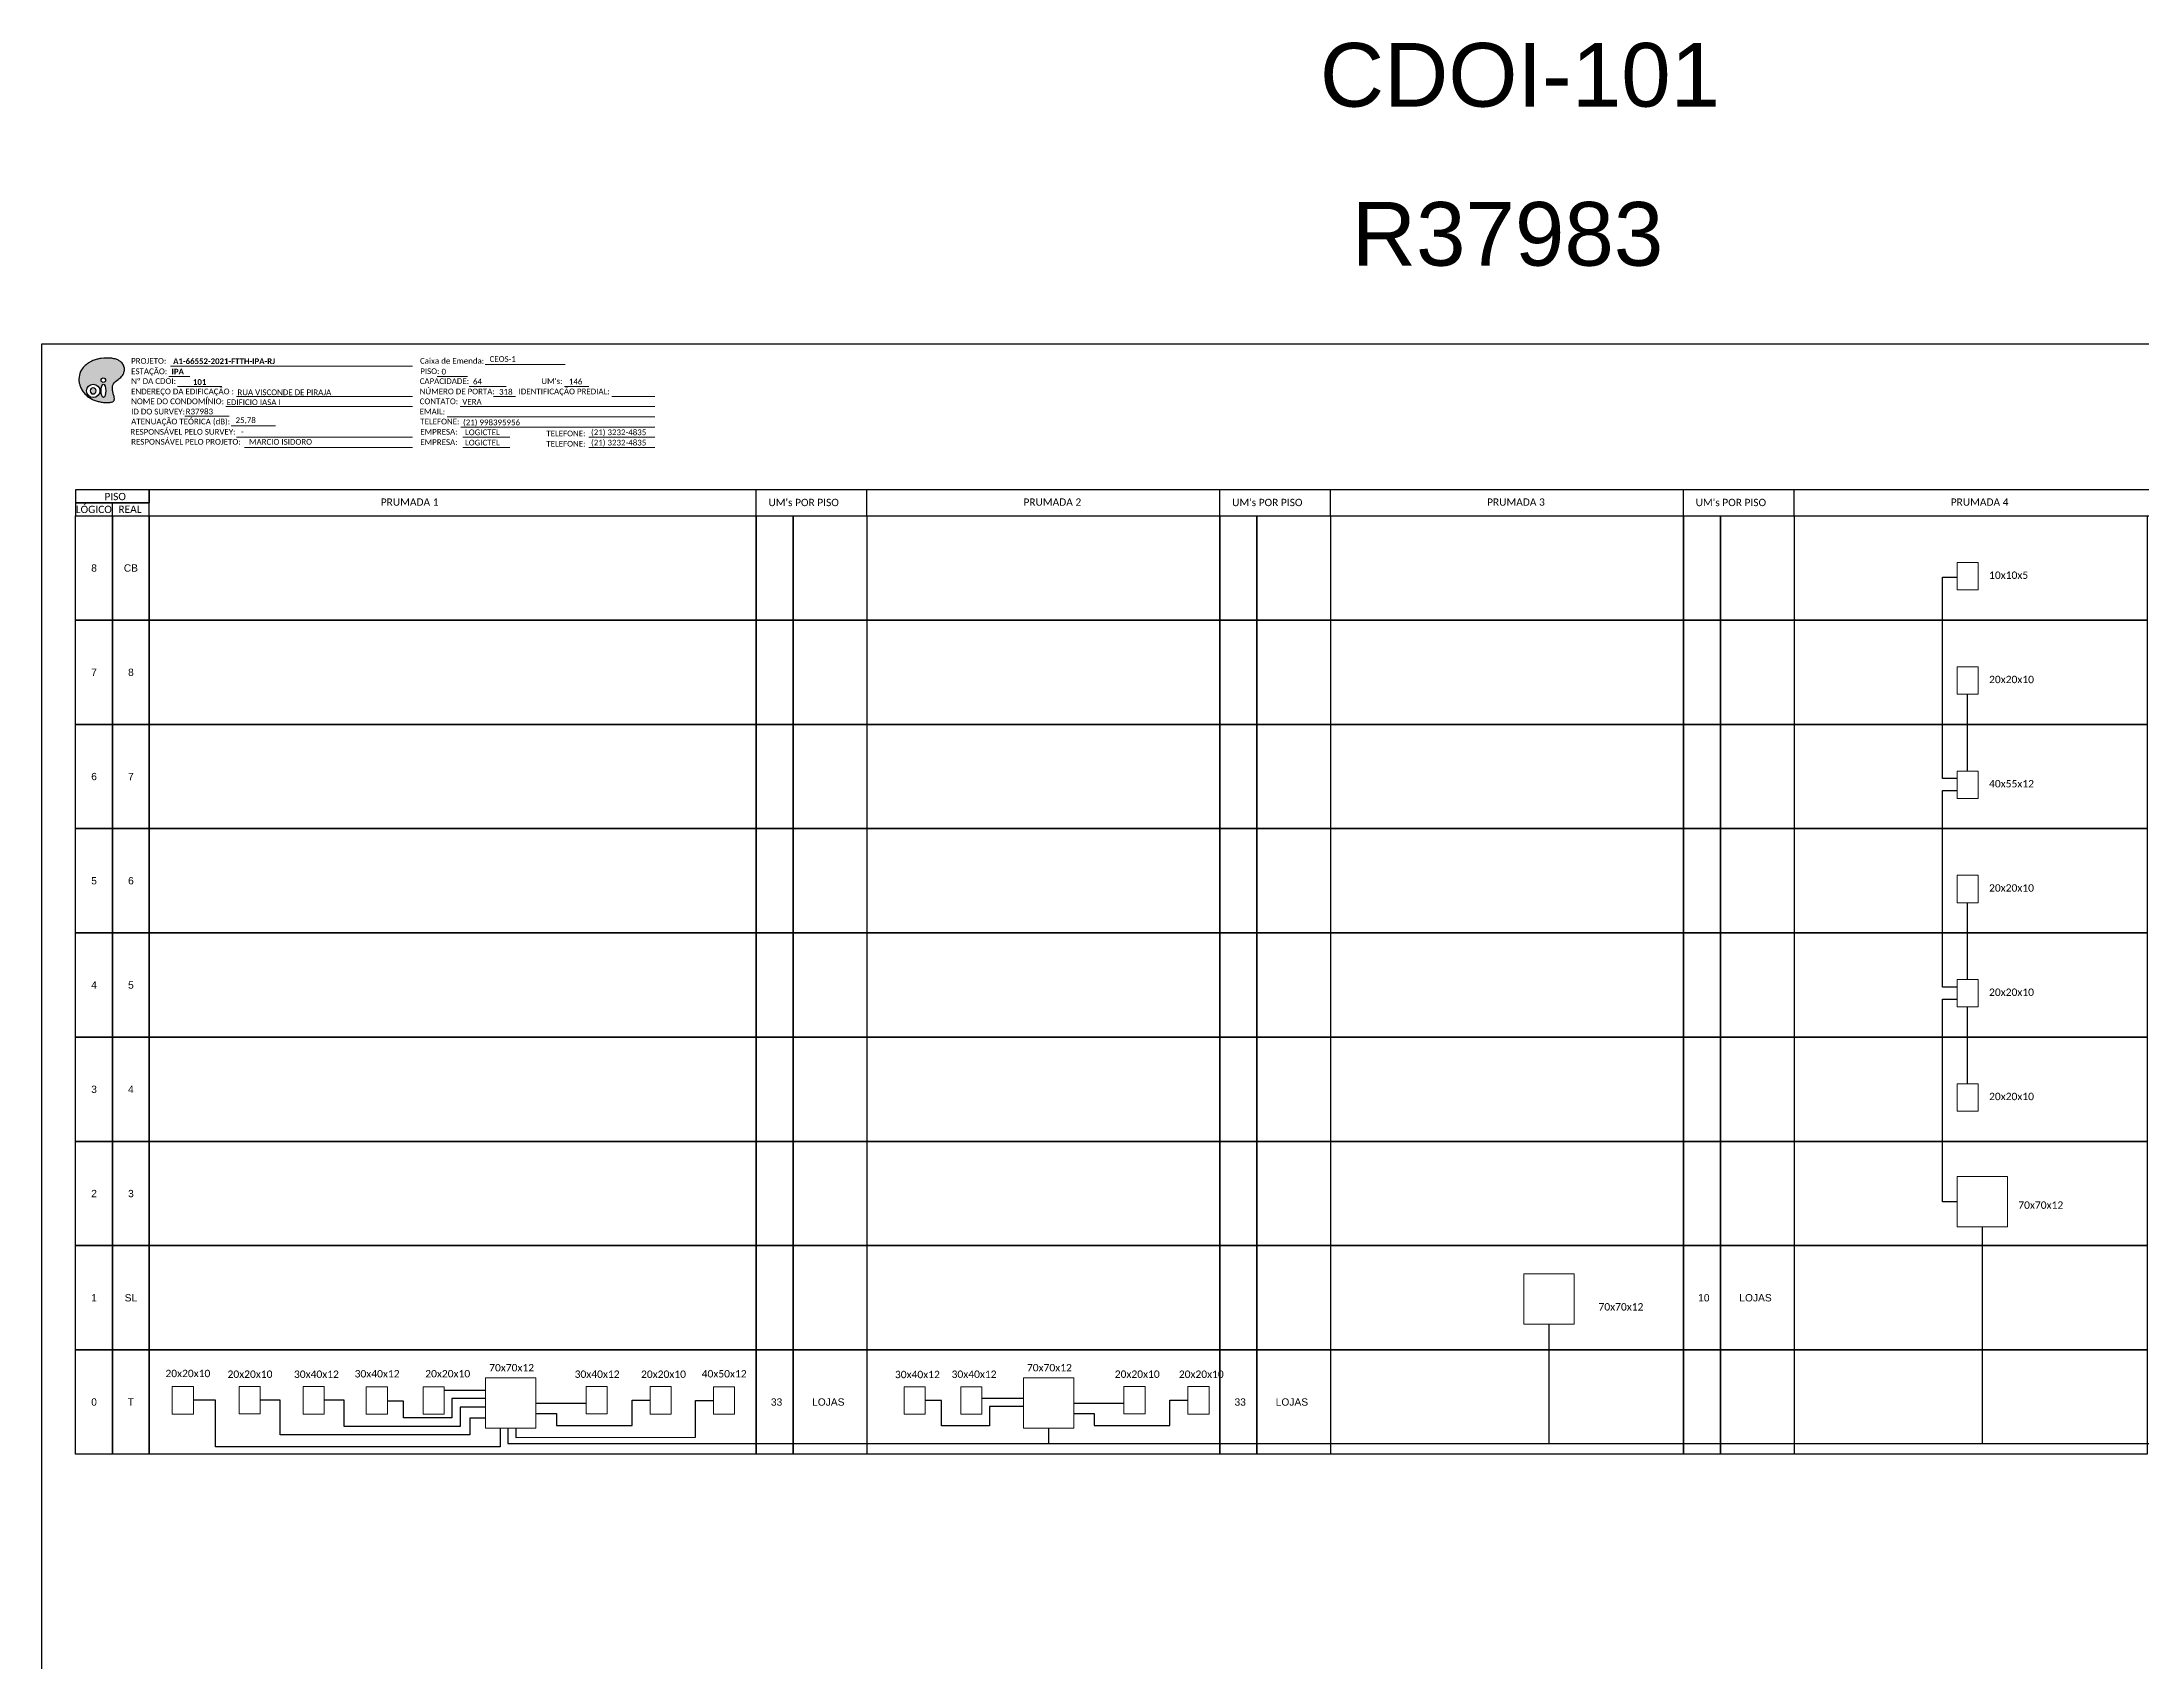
# Model space of a CAD drawing. Header units: millimetres. Extents: x 2752 to 3823, y -3651 to -2634.
# Drawn here: x 2752 to 3412, y -3142 to -2634 of the extents above; entities that cross this region are included whole.
import ezdxf
from ezdxf.enums import TextEntityAlignment as Align

# ---------------------------------------------------------------- set-up
doc = ezdxf.new("R2010")
doc.units = ezdxf.units.MM
doc.styles.add('ARIAL', font='arial.ttf')
doc.styles.add('WMF-Calibri0', font='calibri.ttf')
doc.styles.add('WMF-Calibri1', font='calibrib.ttf')

# ---------------------------------------------------------------- blocks, each defined once
blk = doc.blocks.new('OI')
h = blk.add_hatch(color=40)
edge = h.paths.add_edge_path()
edge.add_spline(control_points=[(4.35, -0.67), (3.92, -0.99), (3.26, -1.5), (2.81, -2.59), (2.9, -3.5), (3.06, -4.27), (3.31, -4.85), (3.37, -5.39), (3.4, -5.88), (3.2, -6.4), (2.54, -6.61), (1.65, -6.63), (0.55, -6.67), (-0.56, -6.42), (-1.61, -6.14), (-2.77, -5.61), (-3.92, -4.77), (-4.89, -3.7), (-5.34, -2.65), (-5.6, -1.94), (-5.85, -0.96), (-5.71, 0.47), (-5.1, 2.02), (-4.14, 3.02), (-3.3, 3.61), (-2.37, 4.16), (-1.36, 4.44), (-0.56, 4.7), (0.79, 4.85), (2.24, 4.97), (3.79, 4.57), (4.67, 4.21), (5.44, 3.65), (5.76, 2.99), (6.03, 2.21), (6.01, 1.46), (5.72, 0.64), (5.31, 0.08), (4.88, -0.38), (4.51, -0.55), (4.35, -0.67)], knot_values=[0, 0, 0, 0, 1.60434, 2.417191, 3.427595, 4.282808, 4.776746, 5.304182, 5.888771, 6.258406, 6.858137, 7.79129, 8.986195, 10.124242, 11.187857, 12.242908, 13.953784, 15.414161, 16.515391, 17.349188, 17.675853, 19.552021, 21.515531, 22.568638, 23.63245, 24.621084, 25.782718, 26.745347, 27.142653, 29.870543, 31.004649, 31.921532, 32.709589, 33.801391, 34.042471, 35.192333, 35.971461, 36.628871, 37.254359, 37.836911, 37.836911, 37.836911, 37.836911], degree=3, periodic=0)
h.paths.add_polyline_path([(1.13, -0.87, -1), (-0.04, -0.87, -1)], flags=16)
edge = h.paths.add_edge_path(flags=16)
edge.add_ellipse((0.56, -3.59), major_axis=(-0.02, 1.71), ratio=0.361305, start_angle=0, end_angle=360)
h.paths.add_polyline_path([(-0.36, -3.62, -1), (-3.8, -3.62, -1)], flags=16)
edge = h.paths.add_edge_path(flags=0)
edge.add_ellipse((-2.08, -3.62), major_axis=(0, 0.885), ratio=0.758294, start_angle=0, end_angle=360)
at = {"color": 40}
for centre, radius in [((-2.08, -3.62), 1.72), ((0.54, -0.87), 0.587)]:
    blk.add_circle(centre, radius, dxfattribs=at)
blk.add_ellipse((-2.08, -3.62), major_axis=(0, 0.885), ratio=0.758294, start_param=-3.141592653589792, end_param=3.141592653589792, dxfattribs=at)
blk.add_ellipse((0.56, -3.59), major_axis=(-0.02, 1.71), ratio=0.361305, dxfattribs=at)
at = {"color": 40, "start_tangent": (-0.800898, -0.598801), "end_tangent": (-0.800898, -0.598801)}
blk.add_spline([(4.35, -0.67), (3.2, -1.78), (2.9, -2.54), (2.92, -3.55), (3.12, -4.38), (3.28, -4.85), (3.37, -5.37), (3.35, -5.95), (3.2, -6.29), (2.66, -6.55), (1.73, -6.63), (0.54, -6.62), (-0.58, -6.41), (-1.6, -6.11), (-2.56, -5.67), (-3.95, -4.67), (-4.89, -3.56), (-5.37, -2.56), (-5.64, -1.78), (-5.72, -1.46), (-5.63, 0.42), (-4.84, 2.22), (-4.13, 2.99), (-3.27, 3.62), (-2.4, 4.09), (-1.3, 4.47), (-0.37, 4.72), (0.02, 4.77), (2.75, 4.8), (3.85, 4.53), (4.69, 4.16), (5.31, 3.68), (5.85, 2.73), (5.93, 2.5), (5.94, 1.35), (5.67, 0.62), (5.29, 0.08), (4.84, -0.36), (4.35, -0.67)], degree=3, dxfattribs=at)
blk = doc.blocks.new('CARIMBO')
at = {"color": 7, "lineweight": 0}
for points in [[(35.66, -16.79), (111.64, -16.79)], [(134.48, -16.3), (159.61, -16.3)], [(35.15, -20.06), (41.7, -20.06)], [(37.81, -23.14), (51.75, -23.14)], [(56.38, -26.37), (111.64, -26.37)], [(119.43, -20.02), (128.92, -20.02)], [(129.48, -23.14), (141.1, -23.14)], [(137.07, -26.37), (144.01, -26.37)], [(159.42, -23.14), (167.09, -23.14)], [(174.24, -26.37), (187.8, -26.37)], [(40.13, -32.55), (54.07, -32.55)], [(52.97, -29.48), (111.64, -29.48)], [(122.56, -32.72), (187.83, -32.72)], [(126.6, -29.48), (187.83, -29.48)], [(54.67, -35.52), (68.61, -35.52)], [(56.38, -39.07), (111.64, -39.07)], [(126.84, -35.96), (187.83, -35.96)], [(127.45, -39.07), (142.25, -39.07)], [(167.06, -39.07), (187.83, -39.07)], [(58.87, -42.31), (111.64, -42.31)], [(127.45, -42.31), (142.25, -42.31)], [(167.06, -42.31), (187.83, -42.31)]]:
    blk.add_lwpolyline(points, dxfattribs=at)
at = {"color": 7, "xscale": 1.213923925163967, "yscale": 1.213923925163967, "zscale": 1.213923925163967, "rotation": 0.1532896023949059}
blk.add_blockref('OI', (13.86, -20.16), dxfattribs=at)
at = {"color": 7, "lineweight": 0, "style": 'WMF-Calibri0'}
for s, height, p in [('PROJETO:', 1.793, (23.26, -16.04)), ('ESTAÇÃO:', 1.793, (23.26, -19.32)), ('Caixa de Emenda:', 1.7927, (114.02, -16.04)), ('PISO:', 1.793, (114.09, -19.28)), ('ENDEREÇO DA EDIFICAÇÃO :', 1.7927, (23.26, -25.63)), ('Nº DA CDOI:', 1.7927, (23.26, -22.39)), ('CAPACIDADE:', 1.7927, (113.91, -22.39)), ('NÚMERO DE PORTA:', 1.7927, (113.91, -25.63)), ('IDENTIFICAÇÃO PREDIAL:', 1.7927, (144.99, -25.63)), ("UM's:", 1.793, (152.15, -22.39)), ('ATENUAÇÃO TEÓRICA (dB):', 1.7927, (23.26, -35.09)), ('NOME DO CONDOMÍNIO:', 1.7927, (23.26, -28.74)), ('ID DO SURVEY:', 1.7927, (23.26, -31.97)), ('CONTATO:', 1.793, (113.91, -28.74)), ('EMAIL:', 1.793, (113.91, -31.97)), ('RESPONSÁVEL PELO SURVEY:', 1.7927, (23.02, -38.32)), ('RESPONSÁVEL PELO PROJETO:', 1.7927, (23.26, -41.44)), ('TELEFONE:', 1.793, (114.09, -35.09)), ('EMPRESA:', 1.793, (114.09, -38.32)), ('TELEFONE:', 1.793, (153.7, -38.83)), ('EMPRESA:', 1.793, (114.09, -41.56)), ('TELEFONE:', 1.793, (153.7, -42.06))]:
    blk.add_text(s, height=height, dxfattribs=at).set_placement(p)
at = {"color": 7, "lineweight": 0, "flags": 8}
for tag, p, style in [('EST', (35.94, -19.41), 'WMF-Calibri1'), ('PROJ', (36.46, -16.13), 'WMF-Calibri1'), ('PISO_PTR', (120.78, -19.42), 'WMF-Calibri0'), ('CEOS-XX', (135.87, -15.46), 'WMF-Calibri0'), ('LOGRADOURO', (56.65, -25.91), 'WMF-Calibri0'), ('CAPAC.', (130.66, -22.52), 'WMF-Calibri0'), ('N°', (138.85, -25.77), 'WMF-Calibri0'), ("UC'S", (160.78, -22.54), 'WMF-Calibri0'), ('N°PREDIO', (174.94, -25.77), 'WMF-Calibri0'), ('_ID_', (40.39, -31.94), 'WMF-Calibri0'), ('NOME_DO_COND.', (53.23, -29.02), 'WMF-Calibri0'), ('O_POTEN', (56.06, -34.68), 'WMF-Calibri0'), ('EMAIL', (123.26, -32.12), 'WMF-Calibri0'), ('NOME_DO_CONTATO', (127.3, -28.89), 'WMF-Calibri0'), ('RES_SURVEY', (57.78, -38.23), 'WMF-Calibri0'), ('TELEFONE', (127.55, -35.36), 'WMF-Calibri0'), ('EMP_RESP_SURVEY', (128.16, -38.47), 'WMF-Calibri0'), ('CONT_RESP_SURVEY', (167.76, -38.47), 'WMF-Calibri0'), ('RES_PROJ', (60.27, -41.47), 'WMF-Calibri0'), ('EMP_RESP_PROJ', (128.16, -41.71), 'WMF-Calibri0'), ('CONT_RESP_PROJ', (167.76, -41.71), 'WMF-Calibri0')]:
    blk.add_attdef(tag, p, '', height=1.79, dxfattribs=dict(at, style=style))
at = {"color": 7, "lineweight": 0, "style": 'WMF-Calibri1', "flags": 8}
blk.add_attdef("N° CDO'S", text='', height=1.79, dxfattribs=at).set_placement((44.78, -22.68), align=Align.CENTER)

msp = doc.modelspace()

# ---------------------------------------------------------------- linework, layer by layer
for points in [[(2752.43, -2728.4), (3822.83, -2728.4), (3822.83, -3651.23), (2752.43, -3651.23)], [(2763.01, -2778.34), (2786.15, -2778.34), (2786.15, -2774.23), (2763.01, -2774.23)], [(2763.01, -2782.45), (2786.15, -2782.45), (2786.15, -2778.34), (2763.01, -2778.34)], [(2763.01, -2782.45), (2774.58, -2782.45), (2774.58, -2815.2), (2763.01, -2815.2)], [(2774.58, -2782.45), (2786.15, -2782.45), (2786.15, -2815.2), (2774.58, -2815.2)], [(2786.15, -2782.45), (2976.85, -2782.45), (2976.85, -2815.2), (2786.15, -2815.2)], [(2976.85, -2782.45), (2988.42, -2782.45), (2988.42, -2815.2), (2976.85, -2815.2)], [(2988.42, -2782.45), (3011.57, -2782.45), (3011.57, -2815.2), (2988.42, -2815.2)], [(3122.51, -2782.45), (3134.09, -2782.45), (3134.09, -2815.2), (3122.51, -2815.2)], [(3134.09, -2782.45), (3157.23, -2782.45), (3157.23, -2815.2), (3134.09, -2815.2)], [(3268.18, -2782.45), (3279.75, -2782.45), (3279.75, -2815.2), (3268.18, -2815.2)], [(3279.75, -2782.45), (3302.9, -2782.45), (3302.9, -2815.2), (3279.75, -2815.2)], [(2763.01, -2815.2), (2774.58, -2815.2), (2774.58, -2847.94), (2763.01, -2847.94)], [(2774.58, -2815.2), (2786.15, -2815.2), (2786.15, -2847.94), (2774.58, -2847.94)], [(2786.15, -2815.2), (2976.85, -2815.2), (2976.85, -2847.94), (2786.15, -2847.94)], [(2976.85, -2815.2), (2988.42, -2815.2), (2988.42, -2847.94), (2976.85, -2847.94)], [(2988.42, -2815.2), (3011.57, -2815.2), (3011.57, -2847.94), (2988.42, -2847.94)], [(3122.51, -2815.2), (3134.09, -2815.2), (3134.09, -2847.94), (3122.51, -2847.94)], [(3134.09, -2815.2), (3157.23, -2815.2), (3157.23, -2847.94), (3134.09, -2847.94)], [(3268.18, -2815.2), (3279.75, -2815.2), (3279.75, -2847.94), (3268.18, -2847.94)], [(3279.75, -2815.2), (3302.9, -2815.2), (3302.9, -2847.94), (3279.75, -2847.94)], [(2763.01, -2847.94), (2774.58, -2847.94), (2774.58, -2880.68), (2763.01, -2880.68)], [(2774.58, -2847.94), (2786.15, -2847.94), (2786.15, -2880.68), (2774.58, -2880.68)], [(2786.15, -2847.94), (2976.85, -2847.94), (2976.85, -2880.68), (2786.15, -2880.68)], [(2976.85, -2847.94), (2988.42, -2847.94), (2988.42, -2880.68), (2976.85, -2880.68)], [(2988.42, -2847.94), (3011.57, -2847.94), (3011.57, -2880.68), (2988.42, -2880.68)], [(3122.51, -2847.94), (3134.09, -2847.94), (3134.09, -2880.68), (3122.51, -2880.68)], [(3134.09, -2847.94), (3157.23, -2847.94), (3157.23, -2880.68), (3134.09, -2880.68)], [(3268.18, -2847.94), (3279.75, -2847.94), (3279.75, -2880.68), (3268.18, -2880.68)], [(3279.75, -2847.94), (3302.9, -2847.94), (3302.9, -2880.68), (3279.75, -2880.68)], [(2763.01, -2880.68), (2774.58, -2880.68), (2774.58, -2913.43), (2763.01, -2913.43)], [(2774.58, -2880.68), (2786.15, -2880.68), (2786.15, -2913.43), (2774.58, -2913.43)], [(2786.15, -2880.68), (2976.85, -2880.68), (2976.85, -2913.43), (2786.15, -2913.43)], [(2976.85, -2880.68), (2988.42, -2880.68), (2988.42, -2913.43), (2976.85, -2913.43)], [(2988.42, -2880.68), (3011.57, -2880.68), (3011.57, -2913.43), (2988.42, -2913.43)], [(3122.51, -2880.68), (3134.09, -2880.68), (3134.09, -2913.43), (3122.51, -2913.43)], [(3134.09, -2880.68), (3157.23, -2880.68), (3157.23, -2913.43), (3134.09, -2913.43)], [(3268.18, -2880.68), (3279.75, -2880.68), (3279.75, -2913.43), (3268.18, -2913.43)], [(3279.75, -2880.68), (3302.9, -2880.68), (3302.9, -2913.43), (3279.75, -2913.43)], [(2763.01, -2913.43), (2774.58, -2913.43), (2774.58, -2946.17), (2763.01, -2946.17)], [(2774.58, -2913.43), (2786.15, -2913.43), (2786.15, -2946.17), (2774.58, -2946.17)], [(2786.15, -2913.43), (2976.85, -2913.43), (2976.85, -2946.17), (2786.15, -2946.17)], [(2976.85, -2913.43), (2988.42, -2913.43), (2988.42, -2946.17), (2976.85, -2946.17)], [(2988.42, -2913.43), (3011.57, -2913.43), (3011.57, -2946.17), (2988.42, -2946.17)], [(3122.51, -2913.43), (3134.09, -2913.43), (3134.09, -2946.17), (3122.51, -2946.17)], [(3134.09, -2913.43), (3157.23, -2913.43), (3157.23, -2946.17), (3134.09, -2946.17)], [(3268.18, -2913.43), (3279.75, -2913.43), (3279.75, -2946.17), (3268.18, -2946.17)], [(3279.75, -2913.43), (3302.9, -2913.43), (3302.9, -2946.17), (3279.75, -2946.17)], [(2763.01, -2946.17), (2774.58, -2946.17), (2774.58, -2978.91), (2763.01, -2978.91)], [(2774.58, -2946.17), (2786.15, -2946.17), (2786.15, -2978.91), (2774.58, -2978.91)], [(2786.15, -2946.17), (2976.85, -2946.17), (2976.85, -2978.91), (2786.15, -2978.91)], [(2976.85, -2946.17), (2988.42, -2946.17), (2988.42, -2978.91), (2976.85, -2978.91)], [(2988.42, -2946.17), (3011.57, -2946.17), (3011.57, -2978.91), (2988.42, -2978.91)], [(3122.51, -2946.17), (3134.09, -2946.17), (3134.09, -2978.91), (3122.51, -2978.91)], [(3134.09, -2946.17), (3157.23, -2946.17), (3157.23, -2978.91), (3134.09, -2978.91)], [(3268.18, -2946.17), (3279.75, -2946.17), (3279.75, -2978.91), (3268.18, -2978.91)], [(3279.75, -2946.17), (3302.9, -2946.17), (3302.9, -2978.91), (3279.75, -2978.91)], [(2763.01, -2978.91), (2774.58, -2978.91), (2774.58, -3011.66), (2763.01, -3011.66)], [(2774.58, -2978.91), (2786.15, -2978.91), (2786.15, -3011.66), (2774.58, -3011.66)], [(2786.15, -2978.91), (2976.85, -2978.91), (2976.85, -3011.66), (2786.15, -3011.66)], [(2976.85, -2978.91), (2988.42, -2978.91), (2988.42, -3011.66), (2976.85, -3011.66)], [(2988.42, -2978.91), (3011.57, -2978.91), (3011.57, -3011.66), (2988.42, -3011.66)], [(3122.51, -2978.91), (3134.09, -2978.91), (3134.09, -3011.66), (3122.51, -3011.66)], [(3134.09, -2978.91), (3157.23, -2978.91), (3157.23, -3011.66), (3134.09, -3011.66)], [(3268.18, -2978.91), (3279.75, -2978.91), (3279.75, -3011.66), (3268.18, -3011.66)], [(3279.75, -2978.91), (3302.9, -2978.91), (3302.9, -3011.66), (3279.75, -3011.66)], [(2763.01, -3011.66), (2774.58, -3011.66), (2774.58, -3044.4), (2763.01, -3044.4)], [(2774.58, -3011.66), (2786.15, -3011.66), (2786.15, -3044.4), (2774.58, -3044.4)], [(2786.15, -3011.66), (2976.85, -3011.66), (2976.85, -3044.4), (2786.15, -3044.4)], [(2976.85, -3011.66), (2988.42, -3011.66), (2988.42, -3044.4), (2976.85, -3044.4)], [(2988.42, -3011.66), (3011.57, -3011.66), (3011.57, -3044.4), (2988.42, -3044.4)], [(3122.51, -3011.66), (3134.09, -3011.66), (3134.09, -3044.4), (3122.51, -3044.4)], [(3134.09, -3011.66), (3157.23, -3011.66), (3157.23, -3044.4), (3134.09, -3044.4)], [(3268.18, -3011.66), (3279.75, -3011.66), (3279.75, -3044.4), (3268.18, -3044.4)], [(3279.75, -3011.66), (3302.9, -3011.66), (3302.9, -3044.4), (3279.75, -3044.4)], [(2763.01, -3044.4), (2774.58, -3044.4), (2774.58, -3077.15), (2763.01, -3077.15)], [(2774.58, -3044.4), (2786.15, -3044.4), (2786.15, -3077.15), (2774.58, -3077.15)], [(2786.15, -3044.4), (2976.85, -3044.4), (2976.85, -3077.15), (2786.15, -3077.15)], [(2976.85, -3044.4), (2988.42, -3044.4), (2988.42, -3077.15), (2976.85, -3077.15)], [(2988.42, -3044.4), (3011.57, -3044.4), (3011.57, -3077.15), (2988.42, -3077.15)], [(3122.51, -3044.4), (3134.09, -3044.4), (3134.09, -3077.15), (3122.51, -3077.15)], [(3134.09, -3044.4), (3157.23, -3044.4), (3157.23, -3077.15), (3134.09, -3077.15)], [(3268.18, -3044.4), (3279.75, -3044.4), (3279.75, -3077.15), (3268.18, -3077.15)], [(3279.75, -3044.4), (3302.9, -3044.4), (3302.9, -3077.15), (3279.75, -3077.15)]]:
    msp.add_lwpolyline(points, close=True)
for points in [[(2786.15, -2782.45), (3011.57, -2782.45), (3011.57, -2774.23), (2786.15, -2774.23), (2786.15, -2774.23), (2786.15, -2778.34)], [(2786.15, -2782.45), (2786.15, -2774.23)], [(2976.85, -2782.45), (2976.85, -2774.23)], [(3011.57, -2782.45), (3157.23, -2782.45), (3157.23, -2774.23), (3011.57, -2774.23)], [(3122.51, -2782.45), (3122.51, -2774.23)], [(3157.23, -2782.45), (3302.9, -2782.45), (3302.9, -2774.23), (3157.23, -2774.23)], [(3268.18, -2782.45), (3268.18, -2774.23)], [(3302.9, -2782.45), (3448.56, -2782.45), (3448.56, -2774.23), (3302.9, -2774.23)], [(2774.58, -2782.45), (2774.58, -2778.34)], [(3011.57, -2782.45), (3122.51, -2782.45), (3122.51, -2815.2), (3011.57, -2815.2)], [(3157.23, -2782.45), (3268.18, -2782.45), (3268.18, -2815.2), (3157.23, -2815.2)], [(3302.9, -2782.45), (3413.84, -2782.45), (3413.84, -2815.2), (3302.9, -2815.2)], [(3011.57, -2815.2), (3122.51, -2815.2), (3122.51, -2847.94), (3011.57, -2847.94)], [(3157.23, -2815.2), (3268.18, -2815.2), (3268.18, -2847.94), (3157.23, -2847.94)], [(3302.9, -2815.2), (3413.84, -2815.2), (3413.84, -2847.94), (3302.9, -2847.94)], [(3011.57, -2847.94), (3122.51, -2847.94), (3122.51, -2880.68), (3011.57, -2880.68)], [(3157.23, -2847.94), (3268.18, -2847.94), (3268.18, -2880.68), (3157.23, -2880.68)], [(3302.9, -2847.94), (3413.84, -2847.94), (3413.84, -2880.68), (3302.9, -2880.68)], [(3011.57, -2880.68), (3122.51, -2880.68), (3122.51, -2913.43), (3011.57, -2913.43)], [(3157.23, -2880.68), (3268.18, -2880.68), (3268.18, -2913.43), (3157.23, -2913.43)], [(3302.9, -2880.68), (3413.84, -2880.68), (3413.84, -2913.43), (3302.9, -2913.43)], [(3011.57, -2913.43), (3122.51, -2913.43), (3122.51, -2946.17), (3011.57, -2946.17)], [(3157.23, -2913.43), (3268.18, -2913.43), (3268.18, -2946.17), (3157.23, -2946.17)], [(3302.9, -2913.43), (3413.84, -2913.43), (3413.84, -2946.17), (3302.9, -2946.17)], [(3011.57, -2946.17), (3122.51, -2946.17), (3122.51, -2978.91), (3011.57, -2978.91)], [(3157.23, -2946.17), (3268.18, -2946.17), (3268.18, -2978.91), (3157.23, -2978.91)], [(3302.9, -2946.17), (3413.84, -2946.17), (3413.84, -2978.91), (3302.9, -2978.91)], [(3011.57, -2978.91), (3122.51, -2978.91), (3122.51, -3011.66), (3011.57, -3011.66)], [(3157.23, -2978.91), (3268.18, -2978.91), (3268.18, -3011.66), (3157.23, -3011.66)], [(3302.9, -2978.91), (3413.84, -2978.91), (3413.84, -3011.66), (3302.9, -3011.66)], [(3011.57, -3011.66), (3122.51, -3011.66), (3122.51, -3044.4), (3011.57, -3044.4)], [(3157.23, -3011.66), (3268.18, -3011.66), (3268.18, -3044.4), (3157.23, -3044.4)], [(3302.9, -3011.66), (3413.84, -3011.66), (3413.84, -3044.4), (3302.9, -3044.4)], [(3011.57, -3044.4), (3122.51, -3044.4), (3122.51, -3077.15), (3011.57, -3077.15)], [(3157.23, -3044.4), (3268.18, -3044.4), (3268.18, -3077.15), (3157.23, -3077.15)], [(3302.9, -3044.4), (3413.84, -3044.4), (3413.84, -3077.15), (3302.9, -3077.15)], [(3068.66, -3069.02), (3068.66, -3073.76)]]:
    msp.add_lwpolyline(points)
at = {"color": 1, "lineweight": 0}
for points in [[(3354.11, -2797.1), (3360.74, -2797.1), (3360.74, -2805.72), (3354.11, -2805.72)], [(3354.11, -2829.84), (3360.74, -2829.84), (3360.74, -2838.46), (3354.11, -2838.46)], [(3354.11, -2862.59), (3360.74, -2862.59), (3360.74, -2871.21), (3354.11, -2871.21)], [(3354.11, -2895.33), (3360.74, -2895.33), (3360.74, -2903.95), (3354.11, -2903.95)], [(3354.11, -2928.07), (3360.74, -2928.07), (3360.74, -2936.69), (3354.11, -2936.69)], [(3354.11, -2960.82), (3360.74, -2960.82), (3360.74, -2969.44), (3354.11, -2969.44)], [(3354.11, -2989.97), (3369.92, -2989.97), (3369.92, -3005.77), (3354.11, -3005.77)], [(3218, -3020.47), (3233.8, -3020.47), (3233.8, -3036.28), (3218, -3036.28)], [(2891.8, -3053.22), (2907.61, -3053.22), (2907.61, -3069.02), (2891.8, -3069.02)], [(3060.76, -3053.22), (3076.57, -3053.22), (3076.57, -3069.02), (3060.76, -3069.02)], [(2793.38, -3055.92), (2800, -3055.92), (2800, -3064.54), (2793.38, -3064.54)], [(2814.35, -3055.91), (2820.97, -3055.91), (2820.97, -3064.53), (2814.35, -3064.53)], [(2834.48, -3055.92), (2841.1, -3055.92), (2841.1, -3064.54), (2834.48, -3064.54)], [(2854.33, -3056.01), (2860.95, -3056.01), (2860.95, -3064.63), (2854.33, -3064.63)], [(2872.14, -3056.01), (2878.76, -3056.01), (2878.76, -3064.63), (2872.14, -3064.63)], [(2923.39, -3055.91), (2930.02, -3055.91), (2930.02, -3064.53), (2923.39, -3064.53)], [(2943.52, -3055.92), (2950.14, -3055.92), (2950.14, -3064.54), (2943.52, -3064.54)], [(2963.37, -3056.01), (2969.99, -3056.01), (2969.99, -3064.63), (2963.37, -3064.63)], [(3023.29, -3056.01), (3029.91, -3056.01), (3029.91, -3064.63), (3023.29, -3064.63)], [(3041.09, -3056.01), (3047.72, -3056.01), (3047.72, -3064.63), (3041.09, -3064.63)], [(3092.35, -3055.91), (3098.98, -3055.91), (3098.98, -3064.53), (3092.35, -3064.53)], [(3112.48, -3055.92), (3119.1, -3055.92), (3119.1, -3064.54), (3112.48, -3064.54)]]:
    msp.add_lwpolyline(points, close=True, dxfattribs=at)
at = {"color": 3}
for points in [[(3354.11, -2864.93), (3349.57, -2864.93), (3349.57, -2801.75), (3354.11, -2801.75)], [(3357.43, -2862.59), (3357.43, -2838.46)], [(3354.11, -2930.45), (3349.57, -2930.45), (3349.57, -2868.72), (3354.11, -2868.72)], [(3357.43, -2928.07), (3357.43, -2903.95)], [(3354.11, -2997.87), (3349.57, -2997.87), (3349.57, -2934.25), (3354.11, -2934.25)], [(3357.43, -2960.82), (3357.43, -2936.69)], [(3362.02, -3005.77), (3362.02, -3073.76)], [(3225.9, -3036.28), (3225.9, -3073.76)], [(2896.42, -3069.02), (2896.42, -3074.82), (2806.93, -3074.82), (2806.93, -3060.23), (2800, -3060.23)], [(2891.8, -3065.8), (2891.8, -3065.8), (2886.86, -3065.8), (2886.86, -3071.05), (2827.27, -3071.05), (2827.27, -3060.22), (2820.97, -3060.22)], [(2891.8, -3062.42), (2883.78, -3062.42), (2883.78, -3068.43), (2847.37, -3068.43), (2847.37, -3060.23), (2841.1, -3060.23)], [(2891.8, -3059.65), (2891.8, -3059.65), (2881.15, -3059.65), (2881.15, -3065.71), (2866.05, -3065.71), (2866.05, -3060.51), (2860.95, -3060.51)], [(2891.8, -3057.13), (2878.76, -3057.13)], [(2901.32, -3069.16), (2901.31, -3071.93), (2957.73, -3071.79), (2957.74, -3060.32), (2963.37, -3060.32)], [(2907.61, -3064.41), (2907.61, -3064.41), (2914.09, -3064.41), (2914.09, -3068.13), (2937.83, -3068.13), (2937.83, -3060.23), (2943.52, -3060.23)], [(2907.61, -3061.12), (2923.39, -3061.12)], [(3060.76, -3062.22), (3060.76, -3062.22), (3050.11, -3062.22), (3050.11, -3068.28), (3035.01, -3068.28), (3035.01, -3060.32), (3029.91, -3060.32)], [(3060.76, -3059.7), (3047.72, -3059.7)], [(3076.57, -3064.41), (3076.57, -3064.41), (3083.05, -3064.41), (3083.05, -3068.13), (3106.79, -3068.13), (3106.79, -3060.23), (3112.48, -3060.23)], [(3076.57, -3061.12), (3092.35, -3061.12)], [(2898.74, -3069.02), (2898.74, -3073.76)], [(2898.74, -3073.76), (3653.35, -3073.76)]]:
    msp.add_lwpolyline(points, dxfattribs=at)

# ---------------------------------------------------------------- block references
ref = msp.add_blockref('CARIMBO', (2757.18, -2718.63))
ref.add_attrib('PROJ', 'A1-66552-2021-FTTH-IPA-RJ', (2793.64, -2734.76), dxfattribs={"color": 7, "lineweight": 0, "height": 1.7927, "style": 'WMF-Calibri1'})
ref.add_attrib('EST', 'IPA', (2793.13, -2738.04), dxfattribs={"color": 7, "lineweight": 0, "height": 1.793, "style": 'WMF-Calibri1'})
ref.add_attrib("N° CDO'S", '101', dxfattribs={"color": 7, "lineweight": 0, "height": 1.793, "style": 'WMF-Calibri1'}).set_placement((2801.96, -2741.3), align=Align.CENTER)
ref.add_attrib('LOGRADOURO', 'RUA VISCONDE DE PIRAJA', (2813.83, -2744.54), dxfattribs={"color": 7, "lineweight": 0, "height": 1.7927, "style": 'WMF-Calibri0'})
ref.add_attrib('NOME_DO_COND.', 'EDIFICIO IASA I', (2810.42, -2747.65), dxfattribs={"color": 7, "lineweight": 0, "height": 1.7927, "style": 'WMF-Calibri0'})
ref.add_attrib('_ID_', 'R37983', (2797.58, -2750.57), dxfattribs={"color": 7, "lineweight": 0, "height": 1.793, "style": 'WMF-Calibri0'})
ref.add_attrib('O_POTEN', '25,78', (2813.25, -2753.3), dxfattribs={"color": 7, "lineweight": 0, "height": 1.793, "style": 'WMF-Calibri0'})
ref.add_attrib('RES_SURVEY', '-', (2814.96, -2756.86), dxfattribs={"color": 7, "lineweight": 0, "height": 1.79, "style": 'WMF-Calibri0'})
ref.add_attrib('RES_PROJ', 'MARCIO ISIDORO', (2817.45, -2760.1), dxfattribs={"color": 7, "lineweight": 0, "height": 1.7927, "style": 'WMF-Calibri0'})
ref.add_attrib('CEOS-XX', 'CEOS-1', (2893.06, -2734.08), dxfattribs={"color": 7, "lineweight": 0, "height": 1.793, "style": 'WMF-Calibri0'})
ref.add_attrib('CAPAC.', '64', (2887.84, -2741.14), dxfattribs={"color": 7, "lineweight": 0, "height": 1.793, "style": 'WMF-Calibri0'})
ref.add_attrib("UC'S", '146', (2917.96, -2741.16), dxfattribs={"color": 7, "lineweight": 0, "height": 1.793, "style": 'WMF-Calibri0'})
ref.add_attrib('PISO_PTR', '0', (2877.97, -2738.05), dxfattribs={"color": 7, "lineweight": 0, "height": 1.79, "style": 'WMF-Calibri0'})
ref.add_attrib('N°', '318', (2896.03, -2744.4), dxfattribs={"color": 7, "lineweight": 0, "height": 1.793, "style": 'WMF-Calibri0'})
ref.add_attrib('NOME_DO_CONTATO', 'VERA', (2884.48, -2747.51), dxfattribs={"color": 7, "lineweight": 0, "height": 1.793, "style": 'WMF-Calibri0'})
ref.add_attrib('TELEFONE', '(21) 998395956', (2884.73, -2753.99), dxfattribs={"color": 7, "lineweight": 0, "height": 1.7927, "style": 'WMF-Calibri0'})
ref.add_attrib('EMP_RESP_SURVEY', 'LOGICTEL', (2885.34, -2757.1), dxfattribs={"color": 7, "lineweight": 0, "height": 1.793, "style": 'WMF-Calibri0'})
ref.add_attrib('EMP_RESP_PROJ', 'LOGICTEL', (2885.34, -2760.34), dxfattribs={"color": 7, "lineweight": 0, "height": 1.793, "style": 'WMF-Calibri0'})
ref.add_attrib('CONT_RESP_SURVEY', '(21) 3232-4835', (2924.94, -2757.1), dxfattribs={"color": 7, "lineweight": 0, "height": 1.7927, "style": 'WMF-Calibri0'})
ref.add_attrib('CONT_RESP_PROJ', '(21) 3232-4835', (2924.94, -2760.34), dxfattribs={"color": 7, "lineweight": 0, "height": 1.7927, "style": 'WMF-Calibri0'})

# ---------------------------------------------------------------- texts
for s, height, style, p in [('CDOI-101', 20, 'ARIAL', (3153.92, -2653.92)), ('R37983', 20, 'ARIAL', (3163.96, -2703.87)), ('     PISO', 2.3, 'WMF-Calibri0', (2767.97, -2777.53)), ('PRUMADA 1', 2.3, 'WMF-Calibri0', (2858.86, -2779.27)), ("UM's POR PISO", 2.3, 'WMF-Calibri0', (2980.67, -2779.39)), ('PRUMADA 2', 2.3, 'WMF-Calibri0', (3060.79, -2779.27)), ("UM's POR PISO", 2.3, 'WMF-Calibri0', (3126.33, -2779.39)), ('PRUMADA 3', 2.3, 'WMF-Calibri0', (3206.45, -2779.27)), ("UM's POR PISO", 2.3, 'WMF-Calibri0', (3271.99, -2779.39)), ('PRUMADA 4', 2.3, 'WMF-Calibri0', (3352.12, -2779.27)), ('  LÓGICO', 2.3, 'WMF-Calibri0', (2761.43, -2781.56)), ('    REAL', 2.3, 'WMF-Calibri0', (2773.19, -2781.51)), ('10x10x5', 2.317, 'WMF-Calibri0', (3364.17, -2802.24)), ('20x20x10', 2.317, 'WMF-Calibri0', (3364.17, -2834.99)), ('40x55x12', 2.317, 'WMF-Calibri0', (3364.17, -2867.73)), ('20x20x10', 2.317, 'WMF-Calibri0', (3364.17, -2900.47)), ('20x20x10', 2.317, 'WMF-Calibri0', (3364.17, -2933.22)), ('20x20x10', 2.317, 'WMF-Calibri0', (3364.17, -2965.96)), ('70x70x12', 2.317, 'WMF-Calibri0', (3373.35, -3000.08)), ('70x70x12', 2.317, 'WMF-Calibri0', (3241.46, -3032.04)), ('20x20x10', 2.317, 'WMF-Calibri0', (2791.21, -3052.96)), ('20x20x10', 2.317, 'WMF-Calibri0', (2810.73, -3053.18)), ('30x40x12', 2.317, 'WMF-Calibri0', (2831.6, -3053.2)), ('30x40x12', 2.317, 'WMF-Calibri0', (2850.66, -3053.06)), ('20x20x10', 2.317, 'WMF-Calibri0', (2872.85, -3053.04)), ('70x70x12', 2.317, 'WMF-Calibri0', (2892.93, -3051.15)), ('30x40x12', 2.317, 'WMF-Calibri0', (2919.78, -3053.18)), ('20x20x10', 2.317, 'WMF-Calibri0', (2940.65, -3053.2)), ('40x50x12', 2.317, 'WMF-Calibri0', (2959.7, -3053.06)), ('30x40x12', 2.317, 'WMF-Calibri0', (3020.41, -3053.28)), ('30x40x12', 2.317, 'WMF-Calibri0', (3038.22, -3053.2)), ('70x70x12', 2.317, 'WMF-Calibri0', (3061.89, -3051.15)), ('20x20x10', 2.317, 'WMF-Calibri0', (3089.48, -3053.18)), ('20x20x10', 2.317, 'WMF-Calibri0', (3109.61, -3053.2))]:
    msp.add_text(s, height=height, dxfattribs=dict(style=style)).set_placement(p)
at = {"style": 'ARIAL'}
for s, p in [('8', (2768.79, -2798.82)), ('CB', (2780.37, -2798.82)), ('7', (2768.79, -2831.57)), ('8', (2780.37, -2831.57)), ('6', (2768.79, -2864.31)), ('7', (2780.37, -2864.31)), ('5', (2768.79, -2897.05)), ('6', (2780.37, -2897.05)), ('4', (2768.79, -2929.8)), ('5', (2780.37, -2929.8)), ('3', (2768.79, -2962.54)), ('4', (2780.37, -2962.54)), ('2', (2768.79, -2995.29)), ('3', (2780.37, -2995.29)), ('1', (2768.79, -3028.03)), ('SL', (2780.37, -3028.03)), ('10', (3274.55, -3028.03)), ('LOJAS', (3290.79, -3028.03)), ('0', (2768.79, -3060.77)), ('T', (2780.37, -3060.77)), ('33', (2983.23, -3060.77)), ('LOJAS', (2999.47, -3060.77)), ('33', (3128.89, -3060.77)), ('LOJAS', (3145.13, -3060.77))]:
    msp.add_text(s, height=2.3, dxfattribs=at).set_placement(p, align=Align.MIDDLE_CENTER)

doc.saveas('drawing.dxf')
